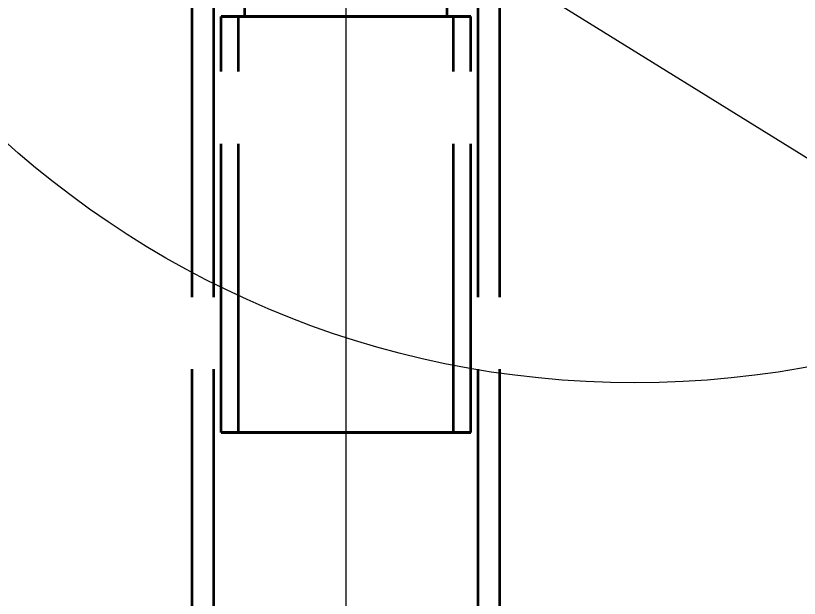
# Model space of a CAD drawing. Header units: millimetres. Extents: x 0 to 2208, y 0 to 420.
# Drawn here: x 100.26 to 111.11, y 221.77 to 229.84 of the extents above; entities that cross this region are included whole.
import ezdxf

# ---------------------------------------------------------------- set-up
doc = ezdxf.new("R2010")
doc.units = ezdxf.units.MM
doc.linetypes.add('IRAM-E-TRAZOS', pattern=[5, 4, -1])
doc.linetypes.add('IRAM-F-TRAZO-PUNTO', pattern=[20, 15, -2, 1, -2])
for name, color, linetype, lineweight in [('02-OCULTA', 4, 'IRAM-E-TRAZOS', 35), ('03-EJE', 1, 'IRAM-F-TRAZO-PUNTO', 18), ('04-COTA', 3, 'CONTINUOUS', 18), ('08-FINA', 5, 'CONTINUOUS', 18)]:
    doc.layers.add(name, color=color, linetype=linetype, lineweight=lineweight)
doc.styles.add('ISO3098', font='isocpeur.ttf')
doc.dimstyles.new('FLAMA-IRAM', dxfattribs={"dimtxt": 3.5, "dimasz": 3.5, "dimexe": 2, "dimexo": 1.5, "dimgap": 1, "dimtad": 1, "dimdec": 1, "dimtxsty": 'ISO3098', "dimblk": 'IRAM_FLECHA', "dimblk1": 'IRAM_FLECHA', "dimblk2": 'IRAM_FLECHA', "dimcen": 2.5, "dimclrd": 256, "dimclre": 256, "dimclrt": 256, "dimazin": 3, "dimtfac": 1, "dimtmove": 0, "dimatfit": 3, "dimlwd": 18, "dimlwe": 18})

# ---------------------------------------------------------------- blocks, each defined once
blk = doc.blocks.new('IRAM_FLECHA')
blk.add_solid([(0, 0), (-1, 0.125), (-1, -0.125)])

msp = doc.modelspace()

# ---------------------------------------------------------------- linework, layer by layer
at = {"layer": '02-OCULTA'}
for p, q in [((102.703, 125.939), (102.703, 231.319)), ((103.003, 125.939), (103.003, 231.319)), ((106.663, 125.939), (106.663, 231.319)), ((106.963, 125.939), (106.963, 231.319)), ((103.433, 229.822), (103.433, 230.802)), ((106.233, 229.822), (106.233, 230.802)), ((103.103, 224.062), (103.103, 229.822)), ((103.343, 224.062), (103.343, 229.822)), ((106.323, 224.062), (106.323, 229.822)), ((106.563, 224.062), (106.563, 229.822))]:
    msp.add_line(p, q, dxfattribs=at)
for points in [[(106.563, 229.822), (106.461, 229.822), (106.359, 229.822), (106.258, 229.822), (106.156, 229.822), (106.054, 229.822), (105.952, 229.822), (105.851, 229.822), (105.749, 229.822), (105.647, 229.822), (105.545, 229.822), (105.444, 229.822), (105.342, 229.822), (105.24, 229.822), (105.138, 229.822), (105.037, 229.822), (104.935, 229.822), (104.833, 229.822), (104.731, 229.822), (104.629, 229.822), (104.528, 229.822), (104.426, 229.822), (104.324, 229.822), (104.222, 229.822), (104.121, 229.822), (104.019, 229.822), (103.917, 229.822), (103.815, 229.822), (103.714, 229.822), (103.612, 229.822), (103.51, 229.822), (103.408, 229.822), (103.307, 229.822), (103.205, 229.822), (103.103, 229.822)], [(103.103, 229.822), (103.205, 229.822), (103.307, 229.822), (103.408, 229.822), (103.51, 229.822), (103.612, 229.822), (103.714, 229.822), (103.815, 229.822), (103.917, 229.822), (104.019, 229.822), (104.121, 229.822), (104.222, 229.822), (104.324, 229.822), (104.426, 229.822), (104.528, 229.822), (104.629, 229.822), (104.731, 229.822), (104.833, 229.822), (104.935, 229.822), (105.037, 229.822), (105.138, 229.822), (105.24, 229.822), (105.342, 229.822), (105.444, 229.822), (105.545, 229.822), (105.647, 229.822), (105.749, 229.822), (105.851, 229.822), (105.952, 229.822), (106.054, 229.822), (106.156, 229.822), (106.258, 229.822), (106.359, 229.822), (106.461, 229.822), (106.563, 229.822)], [(106.323, 229.822), (106.22, 229.822), (106.117, 229.822), (106.015, 229.822), (105.912, 229.822), (105.809, 229.822), (105.706, 229.822), (105.604, 229.822), (105.501, 229.822), (105.398, 229.822), (105.295, 229.822), (105.193, 229.822), (105.09, 229.822), (104.987, 229.822), (104.884, 229.822), (104.782, 229.822), (104.679, 229.822), (104.576, 229.822), (104.473, 229.822), (104.371, 229.822), (104.268, 229.822), (104.165, 229.822), (104.062, 229.822), (103.96, 229.822), (103.857, 229.822), (103.754, 229.822), (103.651, 229.822), (103.549, 229.822), (103.446, 229.822), (103.343, 229.822)], [(103.343, 229.822), (103.446, 229.822), (103.549, 229.822), (103.651, 229.822), (103.754, 229.822), (103.857, 229.822), (103.96, 229.822), (104.062, 229.822), (104.165, 229.822), (104.268, 229.822), (104.371, 229.822), (104.473, 229.822), (104.576, 229.822), (104.679, 229.822), (104.782, 229.822), (104.884, 229.822), (104.987, 229.822), (105.09, 229.822), (105.193, 229.822), (105.295, 229.822), (105.398, 229.822), (105.501, 229.822), (105.604, 229.822), (105.706, 229.822), (105.809, 229.822), (105.912, 229.822), (106.015, 229.822), (106.117, 229.822), (106.22, 229.822), (106.323, 229.822)], [(106.233, 229.822), (106.133, 229.822), (106.033, 229.822), (105.933, 229.822), (105.833, 229.822), (105.733, 229.822), (105.633, 229.822), (105.533, 229.822), (105.433, 229.822), (105.333, 229.822), (105.233, 229.822), (105.133, 229.822), (105.033, 229.822), (104.933, 229.822), (104.833, 229.822), (104.733, 229.822), (104.633, 229.822), (104.533, 229.822), (104.433, 229.822), (104.333, 229.822), (104.233, 229.822), (104.133, 229.822), (104.033, 229.822), (103.933, 229.822), (103.833, 229.822), (103.733, 229.822), (103.633, 229.822), (103.533, 229.822), (103.433, 229.822)], [(103.433, 229.822), (103.533, 229.822), (103.633, 229.822), (103.733, 229.822), (103.833, 229.822), (103.933, 229.822), (104.033, 229.822), (104.133, 229.822), (104.233, 229.822), (104.333, 229.822), (104.433, 229.822), (104.533, 229.822), (104.633, 229.822), (104.733, 229.822), (104.833, 229.822), (104.933, 229.822), (105.033, 229.822), (105.133, 229.822), (105.233, 229.822), (105.333, 229.822), (105.433, 229.822), (105.533, 229.822), (105.633, 229.822), (105.733, 229.822), (105.833, 229.822), (105.933, 229.822), (106.033, 229.822), (106.133, 229.822), (106.233, 229.822)], [(106.563, 224.062), (106.461, 224.062), (106.359, 224.062), (106.258, 224.062), (106.156, 224.062), (106.054, 224.062), (105.952, 224.062), (105.851, 224.062), (105.749, 224.062), (105.647, 224.062), (105.545, 224.062), (105.444, 224.062), (105.342, 224.062), (105.24, 224.062), (105.138, 224.062), (105.037, 224.062), (104.935, 224.062), (104.833, 224.062), (104.731, 224.062), (104.629, 224.062), (104.528, 224.062), (104.426, 224.062), (104.324, 224.062), (104.222, 224.062), (104.121, 224.062), (104.019, 224.062), (103.917, 224.062), (103.815, 224.062), (103.714, 224.062), (103.612, 224.062), (103.51, 224.062), (103.408, 224.062), (103.307, 224.062), (103.205, 224.062), (103.103, 224.062)], [(103.103, 224.062), (103.205, 224.062), (103.307, 224.062), (103.408, 224.062), (103.51, 224.062), (103.612, 224.062), (103.714, 224.062), (103.815, 224.062), (103.917, 224.062), (104.019, 224.062), (104.121, 224.062), (104.222, 224.062), (104.324, 224.062), (104.426, 224.062), (104.528, 224.062), (104.629, 224.062), (104.731, 224.062), (104.833, 224.062), (104.935, 224.062), (105.037, 224.062), (105.138, 224.062), (105.24, 224.062), (105.342, 224.062), (105.444, 224.062), (105.545, 224.062), (105.647, 224.062), (105.749, 224.062), (105.851, 224.062), (105.952, 224.062), (106.054, 224.062), (106.156, 224.062), (106.258, 224.062), (106.359, 224.062), (106.461, 224.062), (106.563, 224.062)], [(106.323, 224.062), (106.22, 224.062), (106.117, 224.062), (106.015, 224.062), (105.912, 224.062), (105.809, 224.062), (105.706, 224.062), (105.604, 224.062), (105.501, 224.062), (105.398, 224.062), (105.295, 224.062), (105.193, 224.062), (105.09, 224.062), (104.987, 224.062), (104.884, 224.062), (104.782, 224.062), (104.679, 224.062), (104.576, 224.062), (104.473, 224.062), (104.371, 224.062), (104.268, 224.062), (104.165, 224.062), (104.062, 224.062), (103.96, 224.062), (103.857, 224.062), (103.754, 224.062), (103.651, 224.062), (103.549, 224.062), (103.446, 224.062), (103.343, 224.062)], [(103.343, 224.062), (103.446, 224.062), (103.549, 224.062), (103.651, 224.062), (103.754, 224.062), (103.857, 224.062), (103.96, 224.062), (104.062, 224.062), (104.165, 224.062), (104.268, 224.062), (104.371, 224.062), (104.473, 224.062), (104.576, 224.062), (104.679, 224.062), (104.782, 224.062), (104.884, 224.062), (104.987, 224.062), (105.09, 224.062), (105.193, 224.062), (105.295, 224.062), (105.398, 224.062), (105.501, 224.062), (105.604, 224.062), (105.706, 224.062), (105.809, 224.062), (105.912, 224.062), (106.015, 224.062), (106.117, 224.062), (106.22, 224.062), (106.323, 224.062)]]:
    msp.add_lwpolyline(points, dxfattribs=at)
at = {"layer": '03-EJE'}
msp.add_line((104.833, 121.339), (104.833, 243.121), dxfattribs=at)
at = {"layer": '08-FINA'}
msp.add_line((141.886, 208.872), (104.833, 231.818), dxfattribs=at)
msp.add_circle((108.833, 237.8), 13.05, dxfattribs=at)

# ---------------------------------------------------------------- dimensions: what is measured, and where the dimension line sits
at = {"layer": '04-COTA'}
msp.add_linear_dim(base=(69.693, 120.979), p1=(86.683, 120.979), p2=(101.833, 233.479), angle=90, dimstyle='FLAMA-IRAM', override={"dimlfac": 5}, dxfattribs=at).render()

doc.saveas('drawing.dxf')
